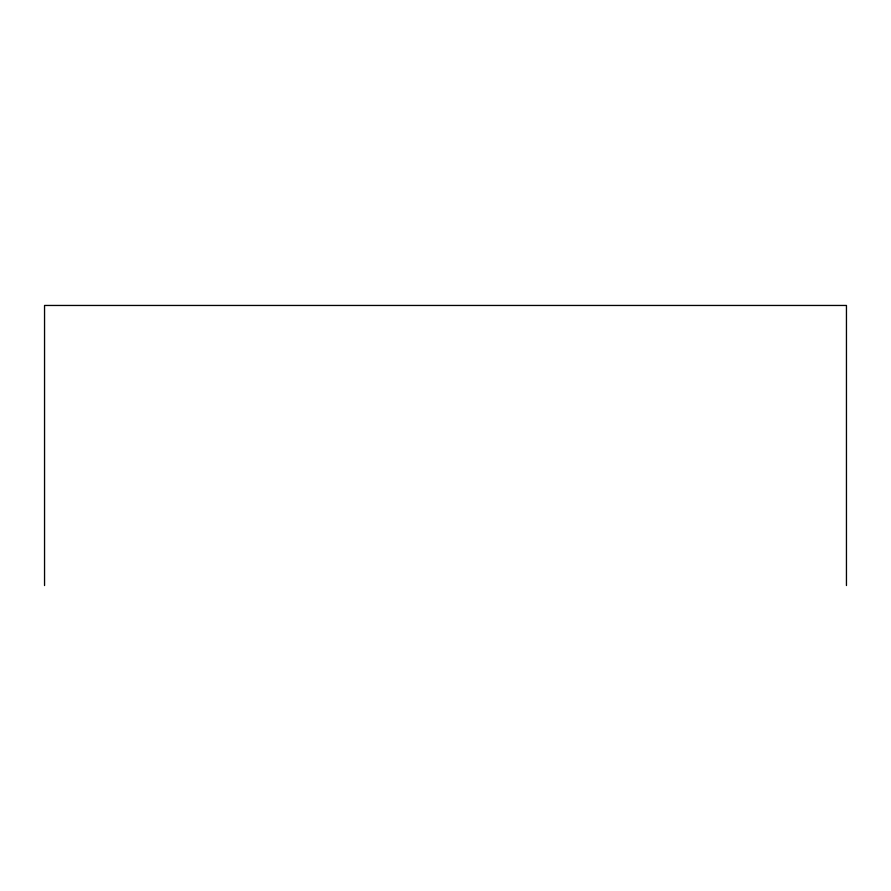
<?xml version="1.0" encoding="UTF-8"?>
<svg xmlns="http://www.w3.org/2000/svg" width="891" height="891" viewBox="0 0 891 891"><rect width="100%" height="100%" fill="white"/><g stroke="black" fill="none" stroke-linecap="round" stroke-linejoin="round"><path stroke-width="1.34" d="M846.45 585.543L846.45 305.457L44.55 305.457L44.55 585.543"/></g></svg>
